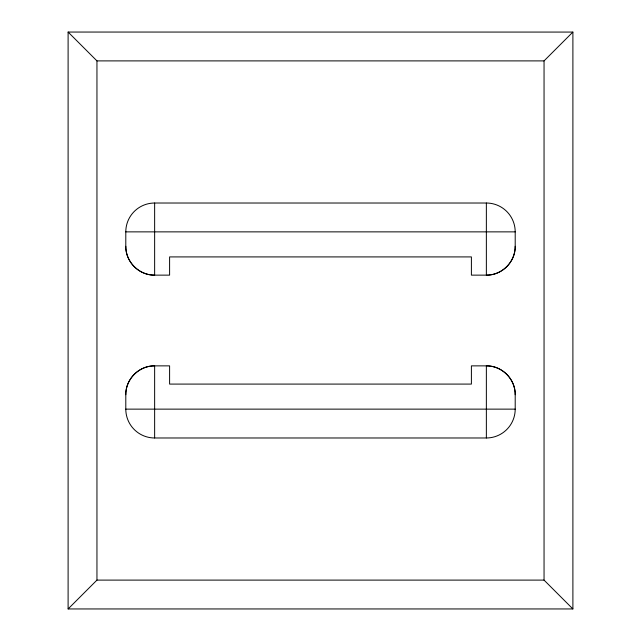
<?xml version="1.0" encoding="UTF-8"?>
<svg xmlns="http://www.w3.org/2000/svg" width="641" height="641" viewBox="0 0 641 641"><rect width="100%" height="100%" fill="white"/><g stroke="black" fill="none" stroke-linecap="round" stroke-linejoin="round"><path stroke-width="0.96" d="M125.796 394.712C125.404 379.304 139.225 365.474 154.641 365.867L169.601 365.867L169.601 384.087L471.399 384.087L471.399 365.867L486.359 365.867C501.775 365.474 515.596 379.304 515.204 394.712L515.204 409.134A28.845 28.845 0 0 1 486.359 437.979L154.641 437.979A28.845 28.845 0 0 1 125.796 409.134L125.796 394.712A28.845 28.845 0 0 1 154.641 365.867L154.641 437.979M515.204 246.288C515.596 261.696 501.775 275.526 486.359 275.133L471.399 275.133L471.399 256.913L169.601 256.913L169.601 275.133L154.641 275.133C139.225 275.526 125.404 261.696 125.796 246.288L125.796 231.866A28.845 28.845 0 0 1 154.641 203.021L486.359 203.021A28.845 28.845 0 0 1 515.204 231.866L515.204 246.288A28.845 28.845 0 0 1 486.359 275.133L486.359 203.021M572.87 608.926L544.049 580.105L544.049 60.895L572.87 32.074L68.106 32.05L68.106 608.95L572.894 608.95L572.894 32.05M68.13 608.926L96.951 580.105L96.951 60.895L68.13 32.074M96.951 60.895L544.049 60.895M125.796 231.866L515.204 231.866M125.796 409.134L515.204 409.134M96.951 580.105L544.049 580.105M486.359 437.979L486.359 365.867A28.845 28.845 0 0 1 515.204 394.712M154.641 203.021L154.641 275.133A28.845 28.845 0 0 1 125.796 246.288"/></g></svg>
